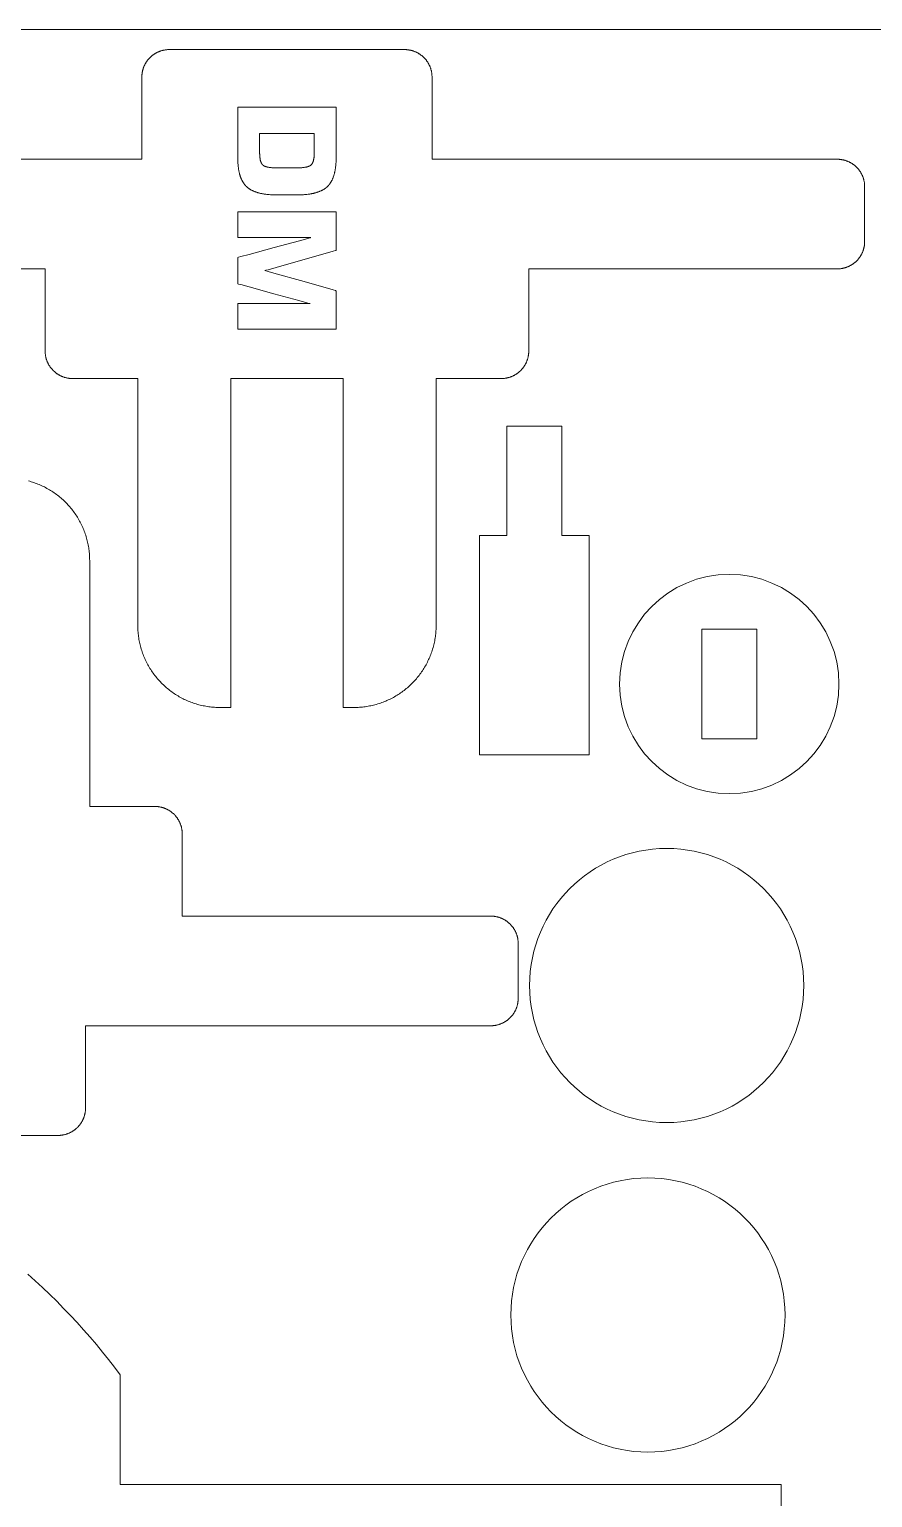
# Model space of a CAD drawing. Header units: inches. Extents: x -487 to 78, y 105 to 340.
# Drawn here: x -342.62 to -318.81, y 298.91 to 340.39 of the extents above; entities that cross this region are included whole.
import ezdxf

# ---------------------------------------------------------------- set-up
doc = ezdxf.new("R2010")
doc.units = ezdxf.units.IN
doc.header["$MEASUREMENT"] = 0
for name, color, linetype in [('Capa 1', 7, 'Continuous'), ('Capa 2', 20, 'Continuous'), ('Capa 3', 150, 'Continuous')]:
    doc.layers.add(name, color=color, linetype=linetype)

msp = doc.modelspace()

# ---------------------------------------------------------------- linework, layer by layer
at = {"layer": 'Capa 1', "color": 28, "lineweight": 9, "true_color": 0x11100b}
for points in [[(-350.891, 336.72), (-339.446, 336.72), (-339.446, 339.043), (-339.446, 339.056), (-339.446, 339.07), (-339.445, 339.083), (-339.444, 339.097), (-339.443, 339.11), (-339.442, 339.123), (-339.44, 339.136), (-339.439, 339.15), (-339.437, 339.163), (-339.435, 339.176), (-339.432, 339.189), (-339.43, 339.202), (-339.427, 339.215), (-339.424, 339.228), (-339.42, 339.241), (-339.417, 339.254), (-339.413, 339.267), (-339.409, 339.28), (-339.405, 339.293), (-339.4, 339.305), (-339.396, 339.318), (-339.391, 339.33), (-339.386, 339.342), (-339.381, 339.355), (-339.375, 339.367), (-339.369, 339.379), (-339.363, 339.391), (-339.357, 339.403), (-339.351, 339.415), (-339.345, 339.426), (-339.338, 339.438), (-339.331, 339.449), (-339.324, 339.461), (-339.317, 339.472), (-339.309, 339.483), (-339.301, 339.494), (-339.294, 339.505), (-339.285, 339.515), (-339.277, 339.526), (-339.269, 339.536), (-339.26, 339.546), (-339.251, 339.556), (-339.242, 339.567), (-339.233, 339.576), (-339.224, 339.586), (-339.215, 339.595), (-339.205, 339.605), (-339.195, 339.614), (-339.185, 339.623), (-339.175, 339.631), (-339.165, 339.64), (-339.154, 339.649), (-339.144, 339.657), (-339.133, 339.665), (-339.122, 339.673), (-339.112, 339.68), (-339.101, 339.688), (-339.089, 339.695), (-339.078, 339.702), (-339.067, 339.709), (-339.055, 339.716), (-339.044, 339.722), (-339.032, 339.729), (-339.02, 339.735), (-339.008, 339.741), (-338.996, 339.746), (-338.983, 339.752), (-338.971, 339.757), (-338.959, 339.762), (-338.946, 339.767), (-338.934, 339.772), (-338.921, 339.776), (-338.909, 339.78), (-338.896, 339.784), (-338.883, 339.788), (-338.87, 339.792), (-338.857, 339.795), (-338.844, 339.798), (-338.831, 339.801), (-338.818, 339.804), (-338.805, 339.806), (-338.792, 339.808), (-338.778, 339.81), (-338.765, 339.812), (-338.752, 339.813), (-338.738, 339.814), (-338.725, 339.816), (-338.712, 339.816), (-338.699, 339.817), (-338.685, 339.817), (-338.672, 339.817), (-332.025, 339.817), (-332.012, 339.817), (-331.999, 339.817), (-331.985, 339.816), (-331.972, 339.816), (-331.958, 339.814), (-331.945, 339.813), (-331.932, 339.812), (-331.918, 339.81), (-331.905, 339.808), (-331.892, 339.806), (-331.879, 339.804), (-331.866, 339.801), (-331.853, 339.798), (-331.84, 339.795), (-331.827, 339.792), (-331.814, 339.788), (-331.801, 339.784), (-331.788, 339.78), (-331.775, 339.776), (-331.763, 339.772), (-331.75, 339.767), (-331.738, 339.762), (-331.726, 339.757), (-331.713, 339.752), (-331.701, 339.746), (-331.689, 339.741), (-331.677, 339.735), (-331.665, 339.729), (-331.653, 339.722), (-331.642, 339.716), (-331.63, 339.709), (-331.619, 339.702), (-331.608, 339.695), (-331.596, 339.688), (-331.585, 339.68), (-331.574, 339.673), (-331.564, 339.665), (-331.553, 339.657), (-331.542, 339.649), (-331.532, 339.64), (-331.522, 339.631), (-331.512, 339.623), (-331.502, 339.614), (-331.492, 339.605), (-331.482, 339.595), (-331.473, 339.586), (-331.464, 339.576), (-331.455, 339.567), (-331.445, 339.556), (-331.437, 339.546), (-331.428, 339.536), (-331.42, 339.526), (-331.411, 339.515), (-331.403, 339.505), (-331.396, 339.494), (-331.388, 339.483), (-331.38, 339.472), (-331.373, 339.461), (-331.366, 339.449), (-331.359, 339.438), (-331.352, 339.426), (-331.346, 339.415), (-331.34, 339.403), (-331.333, 339.391), (-331.328, 339.379), (-331.322, 339.367), (-331.316, 339.355), (-331.311, 339.342), (-331.306, 339.33), (-331.301, 339.318), (-331.296, 339.305), (-331.292, 339.293), (-331.288, 339.28), (-331.284, 339.267), (-331.28, 339.254), (-331.276, 339.241), (-331.273, 339.228), (-331.27, 339.215), (-331.267, 339.202), (-331.265, 339.189), (-331.262, 339.176), (-331.26, 339.163), (-331.258, 339.15), (-331.256, 339.136), (-331.255, 339.123), (-331.254, 339.11), (-331.253, 339.097), (-331.252, 339.083), (-331.251, 339.07), (-331.251, 339.056), (-331.251, 339.043), (-331.251, 336.72), (-319.806, 336.72), (-319.793, 336.72), (-319.779, 336.719), (-319.766, 336.719), (-319.752, 336.718), (-319.739, 336.717), (-319.726, 336.716), (-319.713, 336.714), (-319.699, 336.713), (-319.686, 336.711), (-319.673, 336.708), (-319.66, 336.706), (-319.647, 336.703), (-319.634, 336.701), (-319.62, 336.697), (-319.608, 336.694), (-319.595, 336.691), (-319.582, 336.687), (-319.569, 336.683), (-319.556, 336.679), (-319.544, 336.674), (-319.531, 336.67), (-319.519, 336.665), (-319.506, 336.66), (-319.494, 336.654), (-319.482, 336.649), (-319.47, 336.643), (-319.458, 336.637), (-319.446, 336.631), (-319.434, 336.625), (-319.422, 336.618), (-319.411, 336.612), (-319.399, 336.605), (-319.388, 336.598), (-319.377, 336.59), (-319.366, 336.583), (-319.355, 336.575), (-319.344, 336.567), (-319.333, 336.559), (-319.323, 336.551), (-319.313, 336.543), (-319.302, 336.534), (-319.292, 336.525), (-319.282, 336.516), (-319.273, 336.507), (-319.263, 336.498), (-319.254, 336.488), (-319.244, 336.479), (-319.235, 336.469), (-319.226, 336.459), (-319.217, 336.449), (-319.209, 336.439), (-319.2, 336.428), (-319.192, 336.418), (-319.184, 336.407), (-319.176, 336.396), (-319.169, 336.385), (-319.161, 336.374), (-319.154, 336.363), (-319.147, 336.352), (-319.14, 336.34), (-319.133, 336.329), (-319.126, 336.317), (-319.12, 336.305), (-319.114, 336.293), (-319.108, 336.282), (-319.103, 336.269), (-319.097, 336.257), (-319.092, 336.245), (-319.087, 336.233), (-319.082, 336.22), (-319.077, 336.208), (-319.073, 336.195), (-319.068, 336.182), (-319.064, 336.169), (-319.061, 336.157), (-319.057, 336.144), (-319.054, 336.131), (-319.051, 336.118), (-319.048, 336.105), (-319.045, 336.092), (-319.043, 336.078), (-319.041, 336.065), (-319.039, 336.052), (-319.037, 336.039), (-319.036, 336.026), (-319.034, 336.012), (-319.033, 335.999), (-319.033, 335.986), (-319.032, 335.972), (-319.032, 335.959), (-319.032, 335.946), (-319.032, 334.397), (-319.032, 334.383), (-319.032, 334.37), (-319.033, 334.357), (-319.033, 334.343), (-319.034, 334.33), (-319.036, 334.317), (-319.037, 334.303), (-319.039, 334.29), (-319.041, 334.277), (-319.043, 334.264), (-319.045, 334.25), (-319.048, 334.237), (-319.051, 334.224), (-319.054, 334.211), (-319.057, 334.198), (-319.061, 334.186), (-319.064, 334.173), (-319.068, 334.16), (-319.073, 334.147), (-319.077, 334.135), (-319.082, 334.122), (-319.087, 334.11), (-319.092, 334.097), (-319.097, 334.085), (-319.103, 334.073), (-319.108, 334.061), (-319.114, 334.049), (-319.12, 334.037), (-319.126, 334.025), (-319.133, 334.013), (-319.14, 334.002), (-319.147, 333.99), (-319.154, 333.979), (-319.161, 333.968), (-319.169, 333.957), (-319.176, 333.946), (-319.184, 333.935), (-319.192, 333.924), (-319.2, 333.914), (-319.209, 333.904), (-319.217, 333.893), (-319.226, 333.883), (-319.235, 333.873), (-319.244, 333.864), (-319.254, 333.854), (-319.263, 333.844), (-319.273, 333.835), (-319.282, 333.826), (-319.292, 333.817), (-319.302, 333.808), (-319.313, 333.8), (-319.323, 333.791), (-319.333, 333.783), (-319.344, 333.775), (-319.355, 333.767), (-319.366, 333.759), (-319.377, 333.752), (-319.388, 333.745), (-319.399, 333.737), (-319.411, 333.731), (-319.422, 333.724), (-319.434, 333.717), (-319.446, 333.711), (-319.458, 333.705), (-319.47, 333.699), (-319.482, 333.693), (-319.494, 333.688), (-319.506, 333.683), (-319.519, 333.677), (-319.531, 333.673), (-319.544, 333.668), (-319.556, 333.664), (-319.569, 333.659), (-319.582, 333.655), (-319.595, 333.652), (-319.608, 333.648), (-319.62, 333.645), (-319.634, 333.642), (-319.647, 333.639), (-319.66, 333.636), (-319.673, 333.634), (-319.686, 333.632), (-319.699, 333.63), (-319.713, 333.628), (-319.726, 333.626), (-319.739, 333.625), (-319.752, 333.624), (-319.766, 333.623), (-319.779, 333.623), (-319.793, 333.622), (-319.806, 333.622), (-328.52, 333.622), (-328.52, 331.299), (-328.52, 331.286), (-328.52, 331.272), (-328.521, 331.259), (-328.521, 331.246), (-328.522, 331.232), (-328.524, 331.219), (-328.525, 331.206), (-328.527, 331.192), (-328.529, 331.179), (-328.531, 331.166), (-328.534, 331.153), (-328.536, 331.14), (-328.539, 331.127), (-328.542, 331.114), (-328.545, 331.101), (-328.549, 331.088), (-328.553, 331.075), (-328.557, 331.062), (-328.561, 331.05), (-328.565, 331.037), (-328.57, 331.024), (-328.575, 331.012), (-328.58, 331), (-328.585, 330.987), (-328.59, 330.975), (-328.596, 330.963), (-328.602, 330.951), (-328.608, 330.939), (-328.615, 330.927), (-328.621, 330.916), (-328.628, 330.904), (-328.635, 330.893), (-328.642, 330.882), (-328.649, 330.87), (-328.657, 330.859), (-328.664, 330.848), (-328.672, 330.837), (-328.68, 330.827), (-328.688, 330.816), (-328.697, 330.806), (-328.706, 330.796), (-328.714, 330.786), (-328.723, 330.776), (-328.732, 330.766), (-328.742, 330.756), (-328.751, 330.747), (-328.761, 330.738), (-328.771, 330.728), (-328.781, 330.72), (-328.791, 330.711), (-328.801, 330.702), (-328.811, 330.694), (-328.822, 330.685), (-328.833, 330.678), (-328.843, 330.67), (-328.854, 330.662), (-328.865, 330.654), (-328.876, 330.647), (-328.888, 330.64), (-328.899, 330.633), (-328.911, 330.626), (-328.922, 330.62), (-328.934, 330.613), (-328.946, 330.607), (-328.958, 330.601), (-328.97, 330.596), (-328.982, 330.59), (-328.994, 330.585), (-329.007, 330.58), (-329.019, 330.575), (-329.032, 330.57), (-329.044, 330.566), (-329.057, 330.562), (-329.07, 330.558), (-329.083, 330.554), (-329.096, 330.551), (-329.109, 330.547), (-329.121, 330.544), (-329.135, 330.541), (-329.148, 330.539), (-329.161, 330.536), (-329.174, 330.534), (-329.187, 330.532), (-329.201, 330.53), (-329.214, 330.529), (-329.227, 330.528), (-329.241, 330.527), (-329.254, 330.526), (-329.267, 330.525), (-329.28, 330.525), (-329.294, 330.525), (-331.135, 330.525), (-331.135, 323.555), (-331.135, 323.515), (-331.136, 323.475), (-331.138, 323.435), (-331.14, 323.395), (-331.143, 323.355), (-331.147, 323.315), (-331.152, 323.275), (-331.157, 323.235), (-331.163, 323.196), (-331.169, 323.156), (-331.176, 323.117), (-331.184, 323.077), (-331.193, 323.038), (-331.202, 322.999), (-331.212, 322.96), (-331.223, 322.922), (-331.234, 322.883), (-331.246, 322.845), (-331.258, 322.807), (-331.272, 322.769), (-331.285, 322.731), (-331.3, 322.694), (-331.315, 322.657), (-331.331, 322.62), (-331.347, 322.583), (-331.365, 322.547), (-331.383, 322.511), (-331.401, 322.476), (-331.42, 322.44), (-331.439, 322.405), (-331.459, 322.37), (-331.48, 322.336), (-331.501, 322.302), (-331.523, 322.269), (-331.546, 322.235), (-331.569, 322.203), (-331.592, 322.17), (-331.617, 322.138), (-331.641, 322.107), (-331.667, 322.075), (-331.693, 322.045), (-331.719, 322.015), (-331.746, 321.985), (-331.773, 321.956), (-331.801, 321.927), (-331.829, 321.898), (-331.858, 321.87), (-331.888, 321.843), (-331.917, 321.816), (-331.947, 321.79), (-331.978, 321.764), (-332.009, 321.739), (-332.041, 321.714), (-332.073, 321.69), (-332.105, 321.666), (-332.138, 321.643), (-332.171, 321.621), (-332.205, 321.599), (-332.239, 321.577), (-332.273, 321.557), (-332.308, 321.537), (-332.343, 321.517), (-332.378, 321.498), (-332.414, 321.48), (-332.45, 321.462), (-332.486, 321.445), (-332.523, 321.428), (-332.56, 321.413), (-332.597, 321.397), (-332.634, 321.383), (-332.672, 321.369), (-332.709, 321.356), (-332.748, 321.343), (-332.786, 321.331), (-332.824, 321.32), (-332.863, 321.31), (-332.902, 321.299), (-332.941, 321.29), (-332.98, 321.282), (-333.019, 321.274), (-333.059, 321.266), (-333.098, 321.26), (-333.138, 321.254), (-333.178, 321.249), (-333.218, 321.244), (-333.258, 321.241), (-333.298, 321.237), (-333.338, 321.235), (-333.378, 321.233), (-333.418, 321.232), (-333.458, 321.232)], [(-333.458, 321.232), (-333.761, 321.232), (-333.761, 330.525), (-336.936, 330.525), (-336.936, 321.232), (-337.239, 321.232), (-337.279, 321.232), (-337.319, 321.233), (-337.359, 321.235), (-337.399, 321.237), (-337.439, 321.241), (-337.479, 321.244), (-337.519, 321.249), (-337.559, 321.254), (-337.599, 321.26), (-337.638, 321.266), (-337.678, 321.274), (-337.717, 321.282), (-337.756, 321.29), (-337.795, 321.299), (-337.834, 321.31), (-337.873, 321.32), (-337.911, 321.331), (-337.949, 321.343), (-337.987, 321.356), (-338.025, 321.369), (-338.063, 321.383), (-338.1, 321.397), (-338.137, 321.413), (-338.174, 321.428), (-338.211, 321.445), (-338.247, 321.462), (-338.283, 321.48), (-338.319, 321.498), (-338.354, 321.517), (-338.389, 321.537), (-338.424, 321.557), (-338.458, 321.577), (-338.492, 321.599), (-338.525, 321.621), (-338.559, 321.643), (-338.592, 321.666), (-338.624, 321.69), (-338.656, 321.714), (-338.688, 321.739), (-338.719, 321.764), (-338.749, 321.79), (-338.78, 321.816), (-338.809, 321.843), (-338.839, 321.87), (-338.868, 321.898), (-338.896, 321.927), (-338.924, 321.956), (-338.951, 321.985), (-338.978, 322.015), (-339.004, 322.045), (-339.03, 322.075), (-339.055, 322.107), (-339.08, 322.138), (-339.104, 322.17), (-339.128, 322.203), (-339.151, 322.235), (-339.174, 322.269), (-339.195, 322.302), (-339.217, 322.336), (-339.238, 322.37), (-339.258, 322.405), (-339.277, 322.44), (-339.296, 322.476), (-339.315, 322.511), (-339.332, 322.547), (-339.349, 322.583), (-339.366, 322.62), (-339.381, 322.657), (-339.397, 322.694), (-339.411, 322.731), (-339.425, 322.769), (-339.439, 322.807), (-339.451, 322.845), (-339.463, 322.883), (-339.474, 322.922), (-339.485, 322.96), (-339.495, 322.999), (-339.504, 323.038), (-339.513, 323.077), (-339.52, 323.117), (-339.528, 323.156), (-339.534, 323.196), (-339.54, 323.235), (-339.545, 323.275), (-339.55, 323.315), (-339.554, 323.355), (-339.557, 323.395), (-339.559, 323.435), (-339.561, 323.475), (-339.562, 323.515), (-339.562, 323.555), (-339.562, 330.525), (-341.403, 330.525), (-341.416, 330.525), (-341.43, 330.525), (-341.443, 330.526), (-341.456, 330.527), (-341.47, 330.528), (-341.483, 330.529), (-341.496, 330.53), (-341.51, 330.532), (-341.523, 330.534), (-341.536, 330.536), (-341.549, 330.539), (-341.562, 330.541), (-341.575, 330.544), (-341.588, 330.547), (-341.601, 330.551), (-341.614, 330.554), (-341.627, 330.558), (-341.64, 330.562), (-341.652, 330.566), (-341.665, 330.57), (-341.678, 330.575), (-341.69, 330.58), (-341.703, 330.585), (-341.715, 330.59), (-341.727, 330.596), (-341.739, 330.601), (-341.751, 330.607), (-341.763, 330.613), (-341.775, 330.62), (-341.786, 330.626), (-341.798, 330.633), (-341.809, 330.64), (-341.82, 330.647), (-341.832, 330.654), (-341.843, 330.662), (-341.854, 330.67), (-341.864, 330.678), (-341.875, 330.685), (-341.886, 330.694), (-341.896, 330.702), (-341.906, 330.711), (-341.916, 330.72), (-341.927, 330.728), (-341.936, 330.738), (-341.946, 330.747), (-341.955, 330.756), (-341.965, 330.766), (-341.974, 330.776), (-341.983, 330.786), (-341.992, 330.796), (-342, 330.806), (-342.008, 330.816), (-342.017, 330.827), (-342.025, 330.837), (-342.033, 330.848), (-342.04, 330.859), (-342.048, 330.87), (-342.055, 330.882), (-342.062, 330.893), (-342.069, 330.904), (-342.076, 330.916), (-342.082, 330.927), (-342.089, 330.939), (-342.095, 330.951), (-342.101, 330.963), (-342.106, 330.975), (-342.112, 330.987), (-342.117, 331), (-342.122, 331.012), (-342.127, 331.024), (-342.132, 331.037), (-342.136, 331.05), (-342.14, 331.062), (-342.144, 331.075), (-342.148, 331.088), (-342.152, 331.101), (-342.155, 331.114), (-342.158, 331.127), (-342.161, 331.14), (-342.163, 331.153), (-342.166, 331.166), (-342.168, 331.179), (-342.17, 331.192), (-342.172, 331.206), (-342.173, 331.219), (-342.175, 331.232), (-342.175, 331.246), (-342.176, 331.259), (-342.177, 331.272), (-342.177, 331.286), (-342.177, 331.299), (-342.177, 333.622), (-350.891, 333.622)], [(-326.814, 319.891), (-329.911, 319.891), (-329.911, 326.086), (-329.137, 326.086), (-329.137, 329.184), (-327.588, 329.184), (-327.588, 326.086), (-326.814, 326.086), (-326.814, 319.891)], [(-342.649, 327.631), (-342.61, 327.621), (-342.571, 327.609), (-342.533, 327.597), (-342.495, 327.585), (-342.457, 327.572), (-342.42, 327.558), (-342.382, 327.543), (-342.345, 327.528), (-342.308, 327.512), (-342.272, 327.496), (-342.235, 327.478), (-342.199, 327.461), (-342.164, 327.442), (-342.129, 327.423), (-342.093, 327.404), (-342.059, 327.384), (-342.025, 327.363), (-341.991, 327.342), (-341.957, 327.32), (-341.924, 327.297), (-341.891, 327.274), (-341.858, 327.251), (-341.826, 327.227), (-341.795, 327.202), (-341.764, 327.177), (-341.733, 327.151), (-341.703, 327.124), (-341.673, 327.098), (-341.644, 327.07), (-341.615, 327.042), (-341.587, 327.014), (-341.559, 326.985), (-341.532, 326.956), (-341.505, 326.926), (-341.478, 326.896), (-341.453, 326.865), (-341.427, 326.834), (-341.403, 326.802), (-341.378, 326.77), (-341.355, 326.738), (-341.332, 326.705), (-341.309, 326.672), (-341.287, 326.638), (-341.266, 326.604), (-341.245, 326.57), (-341.225, 326.535), (-341.205, 326.5), (-341.186, 326.465), (-341.168, 326.429), (-341.15, 326.393), (-341.133, 326.357), (-341.117, 326.32), (-341.101, 326.284), (-341.086, 326.247), (-341.071, 326.209), (-341.058, 326.171), (-341.044, 326.134), (-341.032, 326.096), (-341.02, 326.057), (-341.008, 326.019), (-340.998, 325.98), (-340.988, 325.941), (-340.979, 325.902), (-340.97, 325.863), (-340.962, 325.824), (-340.955, 325.784), (-340.948, 325.745), (-340.942, 325.705), (-340.937, 325.665), (-340.933, 325.626), (-340.929, 325.585), (-340.926, 325.546), (-340.923, 325.506), (-340.922, 325.466), (-340.921, 325.425), (-340.92, 325.385), (-340.92, 318.436), (-339.08, 318.436), (-339.067, 318.436), (-339.053, 318.435), (-339.04, 318.434), (-339.026, 318.434), (-339.013, 318.433), (-339, 318.431), (-338.987, 318.43), (-338.973, 318.428), (-338.96, 318.426), (-338.947, 318.424), (-338.934, 318.422), (-338.92, 318.419), (-338.908, 318.416), (-338.894, 318.413), (-338.882, 318.41), (-338.869, 318.406), (-338.856, 318.402), (-338.843, 318.399), (-338.83, 318.394), (-338.818, 318.39), (-338.805, 318.385), (-338.793, 318.38), (-338.78, 318.375), (-338.768, 318.37), (-338.756, 318.364), (-338.744, 318.359), (-338.732, 318.353), (-338.72, 318.347), (-338.708, 318.34), (-338.696, 318.334), (-338.685, 318.327), (-338.673, 318.32), (-338.662, 318.313), (-338.651, 318.306), (-338.64, 318.298), (-338.629, 318.291), (-338.618, 318.283), (-338.608, 318.275), (-338.597, 318.267), (-338.586, 318.258), (-338.576, 318.249), (-338.566, 318.241), (-338.556, 318.232), (-338.547, 318.223), (-338.537, 318.213), (-338.527, 318.204), (-338.518, 318.194), (-338.509, 318.185), (-338.5, 318.175), (-338.491, 318.165), (-338.483, 318.154), (-338.474, 318.144), (-338.466, 318.133), (-338.458, 318.123), (-338.45, 318.112), (-338.443, 318.101), (-338.435, 318.09), (-338.427, 318.079), (-338.42, 318.067), (-338.414, 318.056), (-338.407, 318.045), (-338.401, 318.033), (-338.394, 318.021), (-338.388, 318.009), (-338.382, 317.997), (-338.376, 317.985), (-338.371, 317.973), (-338.365, 317.961), (-338.361, 317.948), (-338.356, 317.936), (-338.351, 317.923), (-338.347, 317.911), (-338.342, 317.898), (-338.338, 317.885), (-338.335, 317.872), (-338.331, 317.859), (-338.328, 317.847), (-338.325, 317.834), (-338.322, 317.821), (-338.319, 317.807), (-338.317, 317.794), (-338.315, 317.781), (-338.313, 317.768), (-338.311, 317.754), (-338.309, 317.741), (-338.308, 317.728), (-338.307, 317.715), (-338.306, 317.701), (-338.306, 317.688), (-338.306, 317.674), (-338.305, 317.661), (-338.305, 315.338), (-329.592, 315.338), (-329.578, 315.338), (-329.565, 315.337), (-329.552, 315.337), (-329.538, 315.336), (-329.525, 315.335), (-329.511, 315.334), (-329.498, 315.332), (-329.485, 315.331), (-329.472, 315.329), (-329.459, 315.327), (-329.445, 315.324), (-329.432, 315.321), (-329.419, 315.319), (-329.406, 315.315), (-329.393, 315.312), (-329.381, 315.309), (-329.368, 315.305), (-329.355, 315.301), (-329.342, 315.297), (-329.329, 315.292), (-329.317, 315.288), (-329.304, 315.283), (-329.292, 315.278), (-329.28, 315.272), (-329.268, 315.267), (-329.256, 315.261), (-329.244, 315.255), (-329.232, 315.249), (-329.22, 315.243), (-329.208, 315.236), (-329.197, 315.23), (-329.185, 315.223), (-329.174, 315.216), (-329.163, 315.208), (-329.152, 315.201), (-329.141, 315.193), (-329.13, 315.185), (-329.119, 315.177), (-329.109, 315.169), (-329.098, 315.161), (-329.088, 315.152), (-329.078, 315.143), (-329.068, 315.134), (-329.058, 315.125), (-329.049, 315.116), (-329.039, 315.106), (-329.03, 315.097), (-329.021, 315.087), (-329.012, 315.077), (-329.003, 315.067), (-328.994, 315.057), (-328.986, 315.046), (-328.978, 315.036), (-328.97, 315.025), (-328.962, 315.014), (-328.954, 315.003), (-328.947, 314.992), (-328.94, 314.981), (-328.932, 314.97), (-328.925, 314.959), (-328.919, 314.947), (-328.912, 314.935), (-328.906, 314.924), (-328.9, 314.912), (-328.894, 314.9), (-328.888, 314.888), (-328.883, 314.875), (-328.877, 314.863), (-328.872, 314.851), (-328.867, 314.838), (-328.863, 314.825), (-328.858, 314.813), (-328.854, 314.8), (-328.85, 314.788), (-328.846, 314.775), (-328.843, 314.762), (-328.839, 314.749), (-328.837, 314.736), (-328.834, 314.723), (-328.831, 314.71), (-328.829, 314.697), (-328.826, 314.684), (-328.825, 314.67), (-328.823, 314.657), (-328.821, 314.644), (-328.82, 314.63), (-328.819, 314.617), (-328.818, 314.604), (-328.818, 314.59), (-328.817, 314.577), (-328.817, 314.563), (-328.817, 313.015), (-328.817, 313.001), (-328.818, 312.988), (-328.818, 312.975), (-328.819, 312.961), (-328.82, 312.948), (-328.821, 312.935), (-328.823, 312.921), (-328.825, 312.908), (-328.826, 312.895), (-328.829, 312.882), (-328.831, 312.869), (-328.834, 312.856), (-328.837, 312.842), (-328.839, 312.829), (-328.843, 312.817), (-328.846, 312.804), (-328.85, 312.791), (-328.854, 312.778), (-328.858, 312.765), (-328.863, 312.753), (-328.867, 312.74), (-328.872, 312.728), (-328.877, 312.715), (-328.883, 312.703), (-328.888, 312.691), (-328.894, 312.679), (-328.9, 312.667), (-328.906, 312.655), (-328.912, 312.643), (-328.919, 312.632), (-328.925, 312.62), (-328.932, 312.608), (-328.94, 312.597), (-328.947, 312.586), (-328.954, 312.575), (-328.962, 312.564), (-328.97, 312.553), (-328.978, 312.543), (-328.986, 312.532), (-328.994, 312.522), (-329.003, 312.511), (-329.012, 312.501), (-329.021, 312.491), (-329.03, 312.482), (-329.039, 312.472), (-329.049, 312.463), (-329.058, 312.453), (-329.068, 312.444), (-329.078, 312.435), (-329.088, 312.426), (-329.098, 312.418), (-329.109, 312.409), (-329.119, 312.401), (-329.13, 312.393), (-329.141, 312.385), (-329.152, 312.377), (-329.163, 312.37), (-329.174, 312.363), (-329.185, 312.356), (-329.197, 312.349), (-329.208, 312.342), (-329.22, 312.335), (-329.232, 312.329), (-329.244, 312.323), (-329.256, 312.317), (-329.268, 312.311), (-329.28, 312.306), (-329.292, 312.3), (-329.304, 312.296), (-329.317, 312.291), (-329.329, 312.286), (-329.342, 312.282), (-329.355, 312.278), (-329.368, 312.273), (-329.381, 312.27), (-329.393, 312.266), (-329.406, 312.263), (-329.419, 312.26), (-329.432, 312.257), (-329.445, 312.254), (-329.459, 312.252), (-329.472, 312.25), (-329.485, 312.248), (-329.498, 312.246), (-329.511, 312.244), (-329.525, 312.243), (-329.538, 312.242), (-329.552, 312.241), (-329.565, 312.241), (-329.578, 312.24), (-329.592, 312.24), (-341.037, 312.24), (-341.037, 309.917), (-341.037, 309.904), (-341.037, 309.89), (-341.038, 309.877), (-341.038, 309.864), (-341.039, 309.85), (-341.041, 309.837), (-341.042, 309.824), (-341.044, 309.811), (-341.046, 309.797), (-341.048, 309.784), (-341.05, 309.771), (-341.053, 309.758), (-341.056, 309.745), (-341.059, 309.732), (-341.062, 309.719), (-341.066, 309.706), (-341.07, 309.693), (-341.074, 309.68), (-341.078, 309.668), (-341.082, 309.655), (-341.087, 309.643), (-341.092, 309.63), (-341.097, 309.618), (-341.102, 309.606), (-341.107, 309.593), (-341.113, 309.581), (-341.119, 309.569), (-341.125, 309.557), (-341.131, 309.546), (-341.138, 309.534), (-341.145, 309.522), (-341.152, 309.511), (-341.159, 309.5), (-341.166, 309.489), (-341.174, 309.477), (-341.181, 309.466), (-341.189, 309.456), (-341.197, 309.445), (-341.205, 309.434), (-341.214, 309.424), (-341.222, 309.414), (-341.231, 309.404), (-341.24, 309.394), (-341.249, 309.384), (-341.259, 309.375), (-341.268, 309.365), (-341.278, 309.356), (-341.287, 309.346), (-341.297, 309.338), (-341.307, 309.329), (-341.318, 309.32), (-341.328, 309.312), (-341.339, 309.303), (-341.349, 309.296), (-341.36, 309.288), (-341.371, 309.28), (-341.382, 309.272), (-341.393, 309.265), (-341.404, 309.258), (-341.416, 309.251), (-341.428, 309.245), (-341.439, 309.238), (-341.451, 309.231), (-341.463, 309.225), (-341.475, 309.22), (-341.487, 309.214), (-341.499, 309.209), (-341.512, 309.203), (-341.524, 309.198), (-341.536, 309.193), (-341.549, 309.189), (-341.562, 309.184), (-341.574, 309.18), (-341.587, 309.176), (-341.6, 309.172), (-341.613, 309.169), (-341.625, 309.165), (-341.639, 309.162), (-341.652, 309.159), (-341.665, 309.157), (-341.678, 309.154), (-341.691, 309.152), (-341.704, 309.15), (-341.717, 309.148), (-341.731, 309.147), (-341.744, 309.146), (-341.757, 309.144), (-341.771, 309.144), (-341.784, 309.143), (-341.798, 309.143), (-341.811, 309.143), (-343.547, 309.143)], [(-322.081, 320.345), (-322.081, 323.443), (-323.63, 323.443), (-323.63, 320.345), (-322.081, 320.345)], [(-321.392, 291.537), (-321.392, 299.281), (-340.055, 299.281), (-340.055, 302.378), (-340.219, 302.594), (-340.386, 302.809), (-340.557, 303.021), (-340.731, 303.232), (-340.909, 303.441), (-341.091, 303.648), (-341.276, 303.853), (-341.464, 304.056), (-341.655, 304.257), (-341.85, 304.455), (-342.048, 304.651), (-342.25, 304.845), (-342.455, 305.036), (-342.662, 305.224)]]:
    msp.add_lwpolyline(points, dxfattribs=at)
for points in [[(-319.758, 321.894), (-319.758, 323.605), (-321.145, 324.992), (-322.856, 324.992), (-324.566, 324.992), (-325.953, 323.605), (-325.953, 321.894), (-325.953, 320.183), (-324.566, 318.797), (-322.856, 318.797), (-321.145, 318.797), (-319.758, 320.183), (-319.758, 321.894), (-319.758, 321.894), (-319.758, 321.894), (-319.758, 321.894)], [(-320.752, 313.377), (-320.752, 315.515), (-322.485, 317.249), (-324.624, 317.249), (-326.762, 317.249), (-328.496, 315.515), (-328.496, 313.377), (-328.496, 311.239), (-326.762, 309.505), (-324.624, 309.505), (-322.485, 309.505), (-320.752, 311.239), (-320.752, 313.377), (-320.752, 313.377), (-320.752, 313.377), (-320.752, 313.377)], [(-321.281, 304.07), (-321.281, 306.208), (-323.015, 307.941), (-325.153, 307.941), (-327.292, 307.941), (-329.025, 306.208), (-329.025, 304.07), (-329.025, 301.931), (-327.292, 300.197), (-325.153, 300.197), (-323.015, 300.197), (-321.281, 301.931), (-321.281, 304.07), (-321.281, 304.07), (-321.281, 304.07), (-321.281, 304.07)]]:
    msp.add_open_spline(points, degree=3, knots=[0, 0, 0, 0, 1, 1, 1, 2, 2, 2, 3, 3, 3, 4, 4, 4, 5, 5, 5, 5], dxfattribs=at)
at = {"layer": 'Capa 2', "color": 12, "lineweight": 9, "true_color": 0xe30e13}
for points in [[(-336.739, 338.19), (-336.738, 338.19), (-336.737, 338.19), (-336.731, 338.19), (-336.707, 338.19), (-336.619, 338.19), (-336.304, 338.19), (-335.348, 338.19), (-334.393, 338.19), (-334.078, 338.19), (-333.99, 338.19), (-333.966, 338.19), (-333.96, 338.19), (-333.959, 338.19), (-333.958, 338.19), (-333.958, 338.19), (-333.958, 338.189), (-333.958, 338.186), (-333.958, 338.175), (-333.958, 338.13), (-333.958, 337.969), (-333.958, 337.483), (-333.958, 336.997), (-333.958, 336.837), (-333.958, 336.792), (-333.958, 336.781), (-333.958, 336.778), (-333.958, 336.777), (-333.958, 336.777), (-333.958, 336.74), (-333.959, 336.704), (-333.96, 336.669), (-333.962, 336.634), (-333.964, 336.601), (-333.967, 336.568), (-333.97, 336.535), (-333.974, 336.504), (-333.976, 336.488), (-333.978, 336.472), (-333.98, 336.457), (-333.982, 336.442), (-333.985, 336.427), (-333.987, 336.413), (-333.99, 336.398), (-333.993, 336.384), (-333.996, 336.369), (-333.999, 336.355), (-334.002, 336.341), (-334.005, 336.328), (-334.009, 336.314), (-334.013, 336.301), (-334.016, 336.288), (-334.02, 336.275), (-334.024, 336.262), (-334.028, 336.249), (-334.032, 336.237), (-334.036, 336.224), (-334.041, 336.212), (-334.045, 336.2), (-334.05, 336.188), (-334.055, 336.177), (-334.059, 336.165), (-334.064, 336.154), (-334.07, 336.143), (-334.075, 336.132), (-334.08, 336.121), (-334.086, 336.111), (-334.091, 336.1), (-334.097, 336.09), (-334.103, 336.08), (-334.109, 336.07), (-334.115, 336.06), (-334.121, 336.05), (-334.127, 336.041), (-334.13, 336.036), (-334.134, 336.032), (-334.137, 336.027), (-334.14, 336.023), (-334.143, 336.018), (-334.147, 336.014), (-334.15, 336.01), (-334.154, 336.005), (-334.157, 336.001), (-334.161, 335.997), (-334.164, 335.992), (-334.168, 335.988), (-334.172, 335.984), (-334.175, 335.98), (-334.179, 335.976), (-334.182, 335.972), (-334.186, 335.968), (-334.19, 335.964), (-334.193, 335.96), (-334.197, 335.957), (-334.201, 335.953), (-334.205, 335.949), (-334.209, 335.946), (-334.213, 335.942), (-334.217, 335.938), (-334.221, 335.935), (-334.225, 335.931), (-334.229, 335.927), (-334.233, 335.924), (-334.237, 335.92), (-334.241, 335.917), (-334.245, 335.914), (-334.25, 335.91), (-334.254, 335.907), (-334.259, 335.903), (-334.263, 335.9), (-334.268, 335.897), (-334.272, 335.893), (-334.277, 335.89), (-334.282, 335.887), (-334.291, 335.881), (-334.3, 335.875), (-334.31, 335.869), (-334.32, 335.863), (-334.331, 335.857), (-334.341, 335.851), (-334.351, 335.845), (-334.362, 335.84), (-334.373, 335.835), (-334.384, 335.829), (-334.395, 335.824), (-334.406, 335.819), (-334.418, 335.814), (-334.43, 335.809), (-334.442, 335.805), (-334.454, 335.8), (-334.466, 335.796), (-334.479, 335.791), (-334.491, 335.787), (-334.504, 335.783), (-334.517, 335.779), (-334.53, 335.775), (-334.544, 335.771), (-334.557, 335.768), (-334.571, 335.764), (-334.585, 335.761), (-334.599, 335.757), (-334.613, 335.754), (-334.628, 335.751), (-334.643, 335.748), (-334.657, 335.745), (-334.673, 335.743), (-334.687, 335.74), (-334.703, 335.738), (-334.718, 335.735), (-334.734, 335.733), (-334.75, 335.731), (-334.783, 335.727), (-334.816, 335.723), (-334.849, 335.72), (-334.884, 335.718), (-334.919, 335.716), (-334.955, 335.714), (-334.992, 335.713), (-335.029, 335.712), (-335.067, 335.712), (-335.068, 335.712), (-335.068, 335.712), (-335.069, 335.712), (-335.074, 335.712), (-335.092, 335.712), (-335.155, 335.712), (-335.348, 335.712), (-335.542, 335.712), (-335.605, 335.712), (-335.623, 335.712), (-335.628, 335.712), (-335.629, 335.712), (-335.63, 335.712), (-335.63, 335.712), (-335.668, 335.712), (-335.705, 335.713), (-335.742, 335.714), (-335.778, 335.716), (-335.813, 335.718), (-335.847, 335.72), (-335.881, 335.723), (-335.914, 335.727), (-335.947, 335.731), (-335.962, 335.733), (-335.978, 335.735), (-335.994, 335.738), (-336.009, 335.74), (-336.024, 335.743), (-336.04, 335.745), (-336.054, 335.748), (-336.069, 335.751), (-336.083, 335.754), (-336.098, 335.757), (-336.112, 335.761), (-336.126, 335.764), (-336.139, 335.768), (-336.153, 335.771), (-336.166, 335.775), (-336.18, 335.779), (-336.192, 335.783), (-336.206, 335.787), (-336.218, 335.791), (-336.231, 335.796), (-336.243, 335.8), (-336.255, 335.805), (-336.267, 335.809), (-336.279, 335.814), (-336.29, 335.819), (-336.302, 335.824), (-336.313, 335.829), (-336.324, 335.835), (-336.335, 335.84), (-336.346, 335.845), (-336.356, 335.851), (-336.366, 335.857), (-336.377, 335.863), (-336.387, 335.869), (-336.396, 335.875), (-336.406, 335.881), (-336.415, 335.887), (-336.42, 335.89), (-336.424, 335.893), (-336.429, 335.897), (-336.434, 335.9), (-336.438, 335.903), (-336.442, 335.907), (-336.447, 335.91), (-336.451, 335.914), (-336.455, 335.917), (-336.46, 335.92), (-336.464, 335.924), (-336.468, 335.927), (-336.472, 335.931), (-336.476, 335.935), (-336.48, 335.938), (-336.484, 335.942), (-336.488, 335.946), (-336.492, 335.949), (-336.496, 335.953), (-336.5, 335.957), (-336.503, 335.96), (-336.507, 335.964), (-336.511, 335.968), (-336.515, 335.972), (-336.518, 335.976), (-336.522, 335.98), (-336.526, 335.984), (-336.529, 335.988), (-336.532, 335.992), (-336.536, 335.997), (-336.54, 336.001), (-336.543, 336.005), (-336.546, 336.01), (-336.55, 336.014), (-336.553, 336.018), (-336.556, 336.023), (-336.56, 336.027), (-336.563, 336.032), (-336.566, 336.036), (-336.57, 336.041), (-336.576, 336.05), (-336.582, 336.06), (-336.588, 336.07), (-336.594, 336.08), (-336.6, 336.09), (-336.606, 336.1), (-336.611, 336.111), (-336.617, 336.121), (-336.622, 336.132), (-336.627, 336.143), (-336.632, 336.154), (-336.638, 336.165), (-336.643, 336.177), (-336.647, 336.188), (-336.652, 336.2), (-336.656, 336.212), (-336.661, 336.224), (-336.665, 336.237), (-336.669, 336.249), (-336.673, 336.262), (-336.677, 336.275), (-336.681, 336.288), (-336.685, 336.301), (-336.688, 336.314), (-336.691, 336.328), (-336.695, 336.341), (-336.698, 336.355), (-336.701, 336.369), (-336.704, 336.384), (-336.707, 336.398), (-336.71, 336.413), (-336.712, 336.427), (-336.715, 336.442), (-336.717, 336.457), (-336.719, 336.472), (-336.721, 336.488), (-336.723, 336.504), (-336.727, 336.535), (-336.73, 336.568), (-336.733, 336.601), (-336.735, 336.634), (-336.736, 336.669), (-336.738, 336.704), (-336.738, 336.74), (-336.739, 336.777), (-336.739, 336.777), (-336.739, 336.778), (-336.739, 336.781), (-336.739, 336.792), (-336.739, 336.837), (-336.739, 336.997), (-336.739, 337.483), (-336.739, 337.969), (-336.739, 338.13), (-336.739, 338.175), (-336.739, 338.186), (-336.739, 338.189), (-336.739, 338.19), (-336.739, 338.19)], [(-336.119, 337.445), (-336.119, 337.445), (-336.119, 337.445), (-336.119, 337.444), (-336.119, 337.439), (-336.119, 337.421), (-336.119, 337.359), (-336.119, 337.168), (-336.119, 336.977), (-336.119, 336.914), (-336.119, 336.897), (-336.119, 336.892), (-336.119, 336.891), (-336.119, 336.891), (-336.119, 336.891), (-336.119, 336.875), (-336.118, 336.859), (-336.118, 336.844), (-336.117, 336.829), (-336.116, 336.815), (-336.115, 336.801), (-336.114, 336.787), (-336.113, 336.773), (-336.111, 336.76), (-336.109, 336.748), (-336.109, 336.741), (-336.108, 336.735), (-336.107, 336.729), (-336.106, 336.723), (-336.105, 336.717), (-336.103, 336.711), (-336.102, 336.706), (-336.101, 336.7), (-336.1, 336.695), (-336.098, 336.689), (-336.097, 336.684), (-336.096, 336.678), (-336.094, 336.673), (-336.093, 336.668), (-336.091, 336.663), (-336.089, 336.658), (-336.088, 336.653), (-336.086, 336.648), (-336.085, 336.644), (-336.083, 336.639), (-336.081, 336.634), (-336.079, 336.63), (-336.077, 336.626), (-336.075, 336.621), (-336.073, 336.617), (-336.071, 336.613), (-336.069, 336.609), (-336.068, 336.607), (-336.067, 336.605), (-336.066, 336.603), (-336.065, 336.601), (-336.064, 336.6), (-336.063, 336.598), (-336.062, 336.596), (-336.061, 336.594), (-336.059, 336.592), (-336.058, 336.59), (-336.057, 336.589), (-336.056, 336.587), (-336.055, 336.585), (-336.053, 336.583), (-336.052, 336.582), (-336.051, 336.58), (-336.05, 336.578), (-336.048, 336.577), (-336.047, 336.575), (-336.046, 336.574), (-336.045, 336.572), (-336.044, 336.571), (-336.042, 336.569), (-336.041, 336.568), (-336.04, 336.566), (-336.038, 336.565), (-336.037, 336.563), (-336.036, 336.562), (-336.034, 336.561), (-336.033, 336.559), (-336.032, 336.558), (-336.03, 336.557), (-336.029, 336.555), (-336.027, 336.554), (-336.026, 336.553), (-336.024, 336.552), (-336.023, 336.55), (-336.021, 336.549), (-336.02, 336.548), (-336.018, 336.547), (-336.017, 336.546), (-336.015, 336.544), (-336.013, 336.543), (-336.011, 336.542), (-336.01, 336.541), (-336.008, 336.54), (-336.006, 336.539), (-336.004, 336.537), (-336.002, 336.536), (-336, 336.535), (-335.998, 336.534), (-335.996, 336.533), (-335.994, 336.532), (-335.992, 336.531), (-335.99, 336.53), (-335.988, 336.529), (-335.986, 336.528), (-335.984, 336.527), (-335.981, 336.526), (-335.979, 336.525), (-335.974, 336.523), (-335.97, 336.521), (-335.965, 336.519), (-335.96, 336.517), (-335.955, 336.515), (-335.95, 336.514), (-335.944, 336.512), (-335.939, 336.51), (-335.933, 336.508), (-335.927, 336.507), (-335.921, 336.505), (-335.915, 336.504), (-335.909, 336.502), (-335.903, 336.501), (-335.896, 336.499), (-335.89, 336.498), (-335.883, 336.496), (-335.876, 336.495), (-335.869, 336.494), (-335.855, 336.491), (-335.84, 336.489), (-335.825, 336.487), (-335.809, 336.485), (-335.793, 336.483), (-335.776, 336.481), (-335.759, 336.48), (-335.741, 336.479), (-335.722, 336.477), (-335.703, 336.477), (-335.684, 336.476), (-335.664, 336.475), (-335.623, 336.474), (-335.579, 336.474), (-335.579, 336.474), (-335.579, 336.474), (-335.578, 336.474), (-335.574, 336.474), (-335.559, 336.474), (-335.508, 336.474), (-335.35, 336.474), (-335.193, 336.474), (-335.141, 336.474), (-335.126, 336.474), (-335.123, 336.474), (-335.122, 336.474), (-335.122, 336.474), (-335.122, 336.474), (-335.078, 336.474), (-335.036, 336.475), (-335.016, 336.476), (-334.997, 336.477), (-334.978, 336.477), (-334.96, 336.479), (-334.942, 336.48), (-334.924, 336.481), (-334.907, 336.483), (-334.891, 336.485), (-334.875, 336.487), (-334.86, 336.489), (-334.845, 336.492), (-334.831, 336.494), (-334.824, 336.495), (-334.817, 336.496), (-334.81, 336.498), (-334.804, 336.499), (-334.797, 336.501), (-334.791, 336.502), (-334.785, 336.504), (-334.779, 336.505), (-334.773, 336.507), (-334.767, 336.508), (-334.761, 336.51), (-334.756, 336.512), (-334.75, 336.514), (-334.745, 336.516), (-334.74, 336.517), (-334.735, 336.519), (-334.73, 336.521), (-334.725, 336.523), (-334.72, 336.525), (-334.718, 336.526), (-334.716, 336.527), (-334.714, 336.528), (-334.711, 336.529), (-334.709, 336.53), (-334.707, 336.531), (-334.705, 336.532), (-334.703, 336.534), (-334.701, 336.535), (-334.699, 336.536), (-334.697, 336.537), (-334.695, 336.538), (-334.693, 336.539), (-334.691, 336.54), (-334.689, 336.541), (-334.688, 336.542), (-334.686, 336.544), (-334.684, 336.545), (-334.683, 336.546), (-334.681, 336.547), (-334.679, 336.548), (-334.678, 336.55), (-334.676, 336.551), (-334.674, 336.552), (-334.673, 336.553), (-334.671, 336.555), (-334.67, 336.556), (-334.669, 336.557), (-334.667, 336.559), (-334.666, 336.56), (-334.664, 336.561), (-334.663, 336.563), (-334.662, 336.564), (-334.66, 336.566), (-334.659, 336.567), (-334.657, 336.568), (-334.656, 336.57), (-334.655, 336.571), (-334.654, 336.573), (-334.652, 336.574), (-334.651, 336.576), (-334.65, 336.578), (-334.648, 336.579), (-334.647, 336.581), (-334.646, 336.583), (-334.645, 336.584), (-334.643, 336.586), (-334.642, 336.588), (-334.641, 336.59), (-334.64, 336.591), (-334.639, 336.593), (-334.637, 336.595), (-334.636, 336.597), (-334.635, 336.599), (-334.634, 336.6), (-334.633, 336.602), (-334.632, 336.604), (-334.631, 336.606), (-334.63, 336.608), (-334.629, 336.61), (-334.627, 336.614), (-334.625, 336.618), (-334.623, 336.622), (-334.621, 336.627), (-334.619, 336.631), (-334.617, 336.636), (-334.615, 336.64), (-334.613, 336.645), (-334.611, 336.649), (-334.61, 336.654), (-334.608, 336.659), (-334.606, 336.664), (-334.605, 336.669), (-334.603, 336.674), (-334.602, 336.679), (-334.6, 336.685), (-334.599, 336.69), (-334.598, 336.695), (-334.596, 336.701), (-334.595, 336.707), (-334.594, 336.712), (-334.593, 336.718), (-334.592, 336.724), (-334.591, 336.73), (-334.589, 336.736), (-334.588, 336.742), (-334.588, 336.749), (-334.587, 336.755), (-334.586, 336.761), (-334.584, 336.774), (-334.583, 336.788), (-334.582, 336.801), (-334.581, 336.815), (-334.58, 336.83), (-334.579, 336.844), (-334.579, 336.86), (-334.578, 336.875), (-334.578, 336.891), (-334.578, 336.891), (-334.578, 336.891), (-334.578, 336.892), (-334.578, 336.897), (-334.578, 336.914), (-334.578, 336.977), (-334.578, 337.168), (-334.578, 337.359), (-334.578, 337.421), (-334.578, 337.439), (-334.578, 337.444), (-334.578, 337.445), (-334.578, 337.445), (-334.578, 337.445), (-334.579, 337.445), (-334.58, 337.445), (-334.583, 337.445), (-334.596, 337.445), (-334.645, 337.445), (-334.819, 337.445), (-335.348, 337.445), (-335.878, 337.445), (-336.052, 337.445), (-336.101, 337.445), (-336.114, 337.445), (-336.117, 337.445), (-336.118, 337.445), (-336.119, 337.445)], [(-333.958, 333.004), (-333.958, 333.004), (-333.958, 333.003), (-333.958, 333.001), (-333.958, 332.992), (-333.958, 332.957), (-333.958, 332.834), (-333.958, 332.46), (-333.958, 332.085), (-333.958, 331.962), (-333.958, 331.928), (-333.958, 331.919), (-333.958, 331.916), (-333.958, 331.916), (-333.958, 331.916), (-333.959, 331.916), (-333.96, 331.916), (-333.966, 331.916), (-333.99, 331.916), (-334.078, 331.916), (-334.393, 331.916), (-335.348, 331.916), (-336.304, 331.916), (-336.619, 331.916), (-336.707, 331.916), (-336.731, 331.916), (-336.737, 331.916), (-336.738, 331.916), (-336.739, 331.916), (-336.739, 331.916), (-336.739, 331.916), (-336.739, 331.918), (-336.739, 331.924), (-336.739, 331.947), (-336.739, 332.029), (-336.739, 332.279), (-336.739, 332.529), (-336.739, 332.611), (-336.739, 332.634), (-336.739, 332.64), (-336.739, 332.641), (-336.739, 332.642), (-336.739, 332.642), (-336.738, 332.642), (-336.737, 332.642), (-336.733, 332.642), (-336.716, 332.642), (-336.651, 332.642), (-336.419, 332.642), (-335.717, 332.642), (-335.015, 332.642), (-334.784, 332.642), (-334.719, 332.642), (-334.702, 332.642), (-334.697, 332.642), (-334.696, 332.642), (-334.696, 332.642), (-334.696, 332.642), (-334.697, 332.643), (-334.702, 332.644), (-334.719, 332.648), (-334.784, 332.666), (-335.015, 332.729), (-335.717, 332.921), (-336.419, 333.113), (-336.651, 333.177), (-336.716, 333.194), (-336.733, 333.199), (-336.737, 333.2), (-336.738, 333.2), (-336.739, 333.2), (-336.739, 333.201), (-336.739, 333.201), (-336.739, 333.203), (-336.739, 333.209), (-336.739, 333.232), (-336.739, 333.317), (-336.739, 333.573), (-336.739, 333.829), (-336.739, 333.913), (-336.739, 333.937), (-336.739, 333.943), (-336.739, 333.944), (-336.739, 333.945), (-336.739, 333.945), (-336.738, 333.945), (-336.737, 333.945), (-336.733, 333.947), (-336.715, 333.951), (-336.65, 333.969), (-336.416, 334.033), (-335.706, 334.226), (-334.996, 334.419), (-334.762, 334.483), (-334.697, 334.501), (-334.679, 334.506), (-334.675, 334.507), (-334.674, 334.507), (-334.673, 334.507), (-334.674, 334.507), (-334.675, 334.507), (-334.679, 334.507), (-334.697, 334.507), (-334.762, 334.507), (-334.996, 334.507), (-335.706, 334.507), (-336.416, 334.507), (-336.65, 334.507), (-336.715, 334.507), (-336.733, 334.507), (-336.737, 334.507), (-336.738, 334.507), (-336.739, 334.507), (-336.739, 334.507), (-336.739, 334.508), (-336.739, 334.509), (-336.739, 334.515), (-336.739, 334.538), (-336.739, 334.621), (-336.739, 334.871), (-336.739, 335.12), (-336.739, 335.203), (-336.739, 335.226), (-336.739, 335.232), (-336.739, 335.233), (-336.739, 335.234), (-336.739, 335.234), (-336.738, 335.234), (-336.737, 335.234), (-336.731, 335.234), (-336.707, 335.234), (-336.619, 335.234), (-336.304, 335.234), (-335.348, 335.234), (-334.393, 335.234), (-334.078, 335.234), (-333.99, 335.234), (-333.966, 335.234), (-333.96, 335.234), (-333.959, 335.234), (-333.958, 335.234), (-333.958, 335.234), (-333.958, 335.233), (-333.958, 335.231), (-333.958, 335.222), (-333.958, 335.187), (-333.958, 335.064), (-333.958, 334.689), (-333.958, 334.315), (-333.958, 334.192), (-333.958, 334.158), (-333.958, 334.148), (-333.958, 334.146), (-333.958, 334.145), (-333.958, 334.145), (-333.959, 334.145), (-333.96, 334.145), (-333.964, 334.144), (-333.981, 334.139), (-334.045, 334.121), (-334.272, 334.056), (-334.964, 333.86), (-335.655, 333.664), (-335.883, 333.6), (-335.947, 333.582), (-335.964, 333.577), (-335.968, 333.576), (-335.969, 333.575), (-335.969, 333.575), (-335.969, 333.575), (-335.968, 333.575), (-335.964, 333.574), (-335.947, 333.569), (-335.883, 333.551), (-335.655, 333.486), (-334.964, 333.29), (-334.272, 333.093), (-334.045, 333.029), (-333.981, 333.011), (-333.964, 333.006), (-333.96, 333.005), (-333.959, 333.004), (-333.958, 333.004)]]:
    msp.add_lwpolyline(points, dxfattribs=at)
at = {"layer": 'Capa 3', "lineweight": 0}
msp.add_lwpolyline([(-391.165, 340.389), (78.122, 340.389), (78.122, 104.667), (-391.188, 104.712), (-391.165, 340.389)], dxfattribs=at)

doc.saveas('drawing.dxf')
